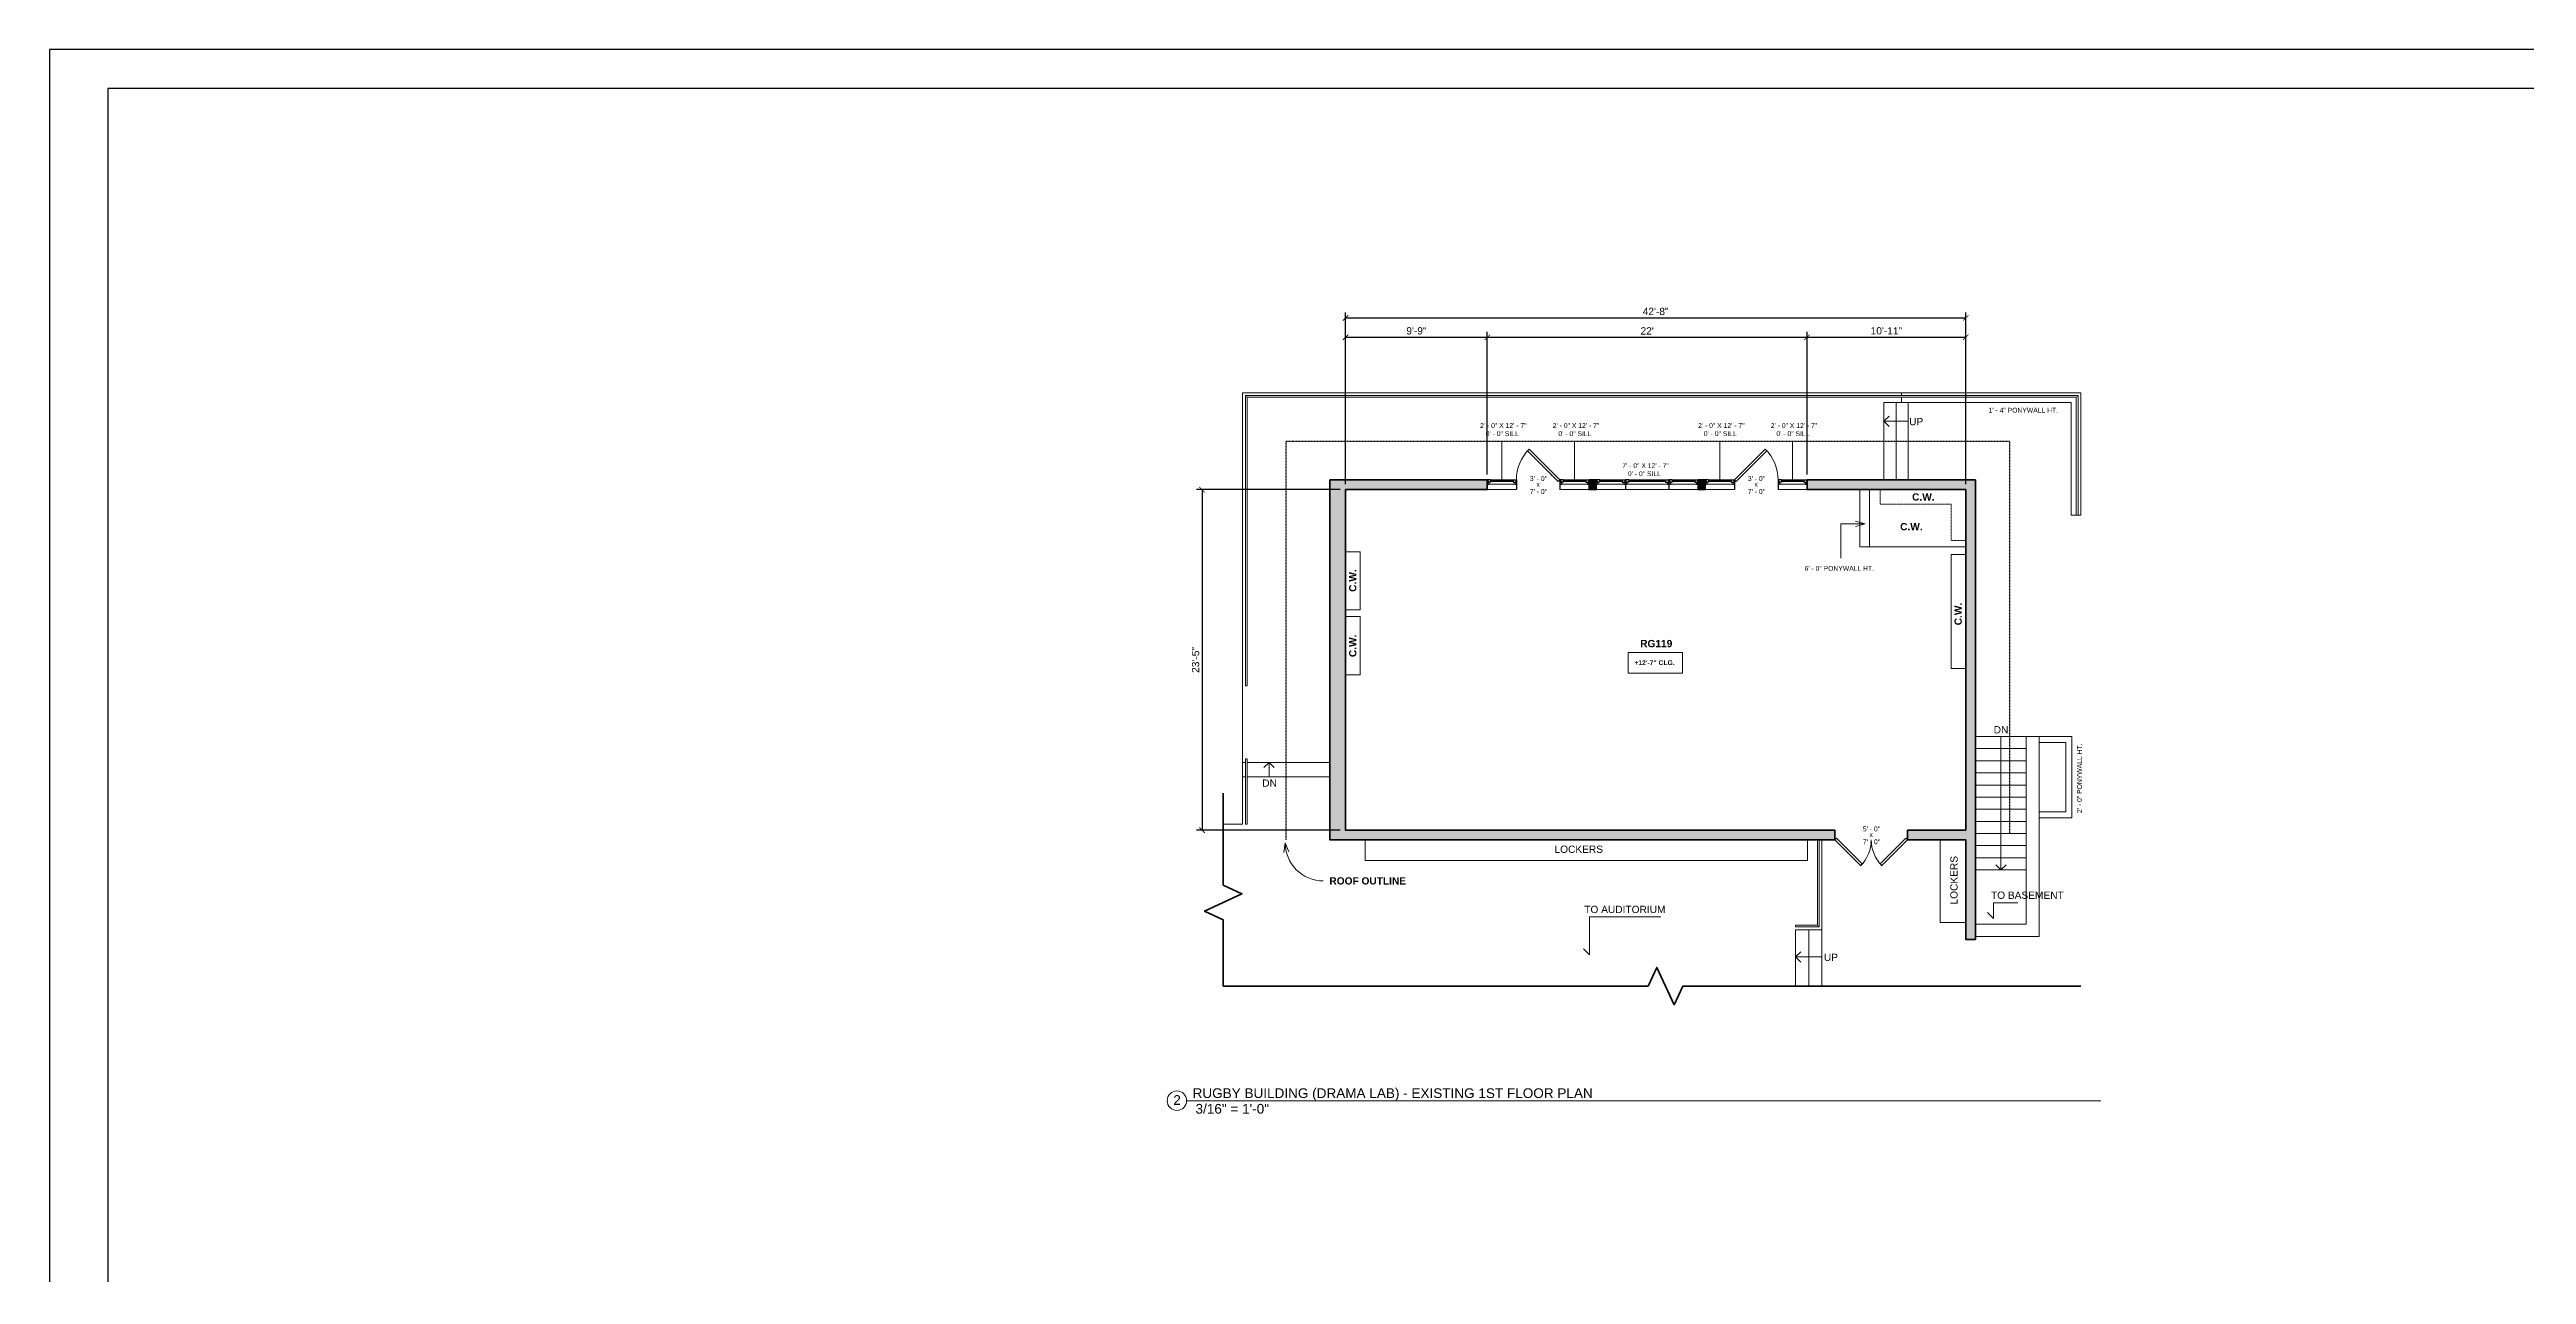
# Model space of a CAD drawing. Header units: inches. Extents: x -2078 to 106214, y -964 to 6385.
# Drawn here: x 32174 to 34219, y 4222 to 5233 of the extents above; entities that cross this region are included whole.
import ezdxf

# ---------------------------------------------------------------- set-up
doc = ezdxf.new("R2010")
doc.units = ezdxf.units.IN
doc.header["$MEASUREMENT"] = 0
doc.linetypes.add('HIDDEN2', pattern=[0.1875, 0.125, -0.0625])
for name, color, linetype, lineweight in [('A-ANNO', 2, 'Continuous', 5), ('A-ANNO-DIMS', 1, 'Continuous', 9), ('A-CASE', 4, 'Continuous', 9), ('A-DETAIL-1', 4, 'Continuous', 40), ('A-DETAIL-3', 40, 'Continuous', 15), ('A-DOOR', 1, 'Continuous', 18), ('A-GLAZ', 2, 'Continuous', 30), ('A-HIDDEN', 2, 'HIDDEN2', 18), ('A-RAILING', 4, 'Continuous', 9), ('A-STRS', 4, 'Continuous', 9), ('A-WALL', 3, 'Continuous', 40), ('A-WINDOWS', 2, 'Continuous', 18)]:
    doc.layers.add(name, color=color, linetype=linetype, lineweight=lineweight)
doc.layers.add('A-HATCH', color=9, linetype='Continuous')
doc.layers.add('A-TB', color=7, linetype='Continuous')
doc.styles.add('Arial', font='arial.ttf')
doc.styles.add('Arial_2', font='arial.ttf', dxfattribs={"height": 3})
doc.styles.add('Arial_3', font='arial.ttf', dxfattribs={"height": 0.125})
doc.styles.add('Arial_4', font='arial.ttf', dxfattribs={"height": 3})
doc.styles.add('Arial_B_1', font='arialbd.ttf', dxfattribs={"height": 3})
doc.styles.add('Arial_B_2', font='arialbd.ttf', dxfattribs={"height": 0.125})
doc.styles.add('JC', font='arial.ttf', dxfattribs={"height": 0.125})
doc.dimstyles.new('JC-DIMS', dxfattribs={"dimtxt": 0.125, "dimasz": 0.09375, "dimexe": 0.09375, "dimexo": 0.09375, "dimgap": 0.046875, "dimtad": 1, "dimdec": 1, "dimzin": 0, "dimdsep": 46, "dimlunit": 4, "dimtxsty": 'JC', "dimblk": 'ARCHTICK', "dimcen": 0.09, "dimclrd": 1, "dimclre": 1, "dimclrt": 256, "dimadec": 0, "dimazin": 0, "dimtfac": 1, "dimtdec": 1, "dimtofl": 0, "dimtmove": 1, "dimatfit": 3, "dimfxl": 1, "dimtolj": 1, "dimtzin": 0, "dimarcsym": 0})

# ---------------------------------------------------------------- blocks, each defined once
blk = doc.blocks.new('JC_DOUBLE DOOR - DOUBLE DOOR-1511051-6-Drama Lab LVL')
at = {"layer": 'A-DOOR', "lineweight": 30}
for p, q in [((-30, 4), (-8.8, 25.2)), ((-7.4, 23.8), (-28.6, 2.6)), ((-8.8, 25.2), (-7.4, 23.8)), ((8.8, 25.2), (7.4, 23.8)), ((7.4, 23.8), (28.6, 2.6)), ((30, 4), (8.8, 25.2)), ((-28.6, 2.6), (-30, 4)), ((28.6, 2.6), (30, 4))]:
    blk.add_line(p, q, dxfattribs=at)
at = {"layer": 'A-DOOR', "lineweight": 9}
for centre, start, end in [((-30, 4), 360, 45), ((30, 4), 135, 180)]:
    blk.add_arc(centre, 30, start, end, dxfattribs=at)
blk = doc.blocks.new('JC_DOOR_SINGLE PANEL - SINGLE DOOR-1464558-6-Drama Lab LVL')
at = {"layer": 'A-DOOR', "lineweight": 30}
for p, q in [((-8.9, -28), (16.6, -2.6)), ((18, -4), (-7.5, -29.5)), ((16.6, -2.6), (18, -4)), ((-7.5, -29.5), (-8.9, -28))]:
    blk.add_line(p, q, dxfattribs=at)
at = {"layer": 'A-DOOR', "lineweight": 9}
blk.add_arc((18, -4), 36, 180, 225, dxfattribs=at)
blk = doc.blocks.new('JC_DOOR_SINGLE PANEL - SINGLE DOOR-1557721-6-Drama Lab LVL')
at = {"layer": 'A-DOOR', "lineweight": 30}
for p, q in [((-7.5, 29.5), (-8.9, 28)), ((-8.9, 28), (16.6, 2.6)), ((18, 4), (-7.5, 29.5)), ((16.6, 2.6), (18, 4))]:
    blk.add_line(p, q, dxfattribs=at)
at = {"layer": 'A-DOOR', "lineweight": 9}
blk.add_arc((18, 4), 36, 135, 180, dxfattribs=at)
blk = doc.blocks.new('Top Rail Type - Top Rail_Internal_-1557050-6-Drama Lab LVL')
at = {"layer": 'A-RAILING'}
blk.add_line((-145.9, -211.7), (-145.9, -211.9), dxfattribs=at)
blk.add_open_spline([(-127.1, -211.9), (-127.1, -211.9), (-127.1, -211.8), (-127.2, -211.8), (-127.2, -211.8), (-127.3, -211.7), (-127.3, -211.7)], degree=3, knots=[0.46086968, 0.46086968, 0.46086968, 0.46086968, 0.47916667, 0.5, 0.52083333, 0.53913032, 0.53913032, 0.53913032, 0.53913032], dxfattribs=at)
blk = doc.blocks.new('Top Rail Type - Top Rail_Internal_-V1-6-Drama Lab LVL')
at = {"layer": 'A-RAILING'}
for p, q in [((-127.9, -211), (-127.9, -140.8)), ((-126.4, -212.5), (-126.4, -140.8)), ((-145.9, -211), (-145.9, -212.5)), ((-145.9, -211), (-127.9, -211)), ((-145.9, -212.5), (-126.4, -212.5))]:
    blk.add_line(p, q, dxfattribs=at)
blk = doc.blocks.new('JC_FIXED WINDOW - MUNTIN - FIXED WINDOW-1557739-6-Drama Lab LVL')
at = {"layer": 'A-GLAZ'}
for p, q in [((-12, 4), (-12, -4)), ((-9.25, 4), (-12, 4)), ((-12, 0.5), (-10.75, 0.5)), ((-11.5, 4), (-11.5, 2.25)), ((-11.5, 2.25), (-10.75, 2.25)), ((-9.25, 2.25), (-10.75, 2.25)), ((-10.75, 2.25), (-10.75, 0.5)), ((-9.25, 4), (-9.25, 2.25)), ((9.25, 4), (12, 4)), ((9.25, 4), (9.25, 2.25)), ((9.25, 2.25), (11.5, 2.25)), ((10.75, 2.25), (10.75, 0.5)), ((10.75, 0.5), (12, 0.5)), ((11.5, 4), (11.5, 2.25)), ((12, 4), (12, -4))]:
    blk.add_line(p, q, dxfattribs=at)
at = {"layer": 'A-GLAZ', "lineweight": 9}
for p, q in [((10.75, 0.5), (-10.75, 0.5)), ((9.25, 4), (-9.25, 4))]:
    blk.add_line(p, q, dxfattribs=at)
at = {"layer": 'A-GLAZ', "lineweight": 40}
blk.add_line((-9.25, 3.125), (9.25, 3.125), dxfattribs=at)
at = {"layer": 'A-WINDOWS'}
for p, q in [((12, 4), (-12, 4)), ((-12, -4), (12, -4))]:
    blk.add_line(p, q, dxfattribs=at)
blk = doc.blocks.new('JC_FIXED WINDOW - MUNTIN - FIXED WINDOW-1558194-6-Drama Lab LVL')
at = {"layer": 'A-GLAZ'}
for p, q in [((-18, 4), (-18, -4)), ((-15.25, 4), (-18, 4)), ((-18, 0.5), (-16.75, 0.5)), ((-17.5, 4), (-17.5, 2.25)), ((-17.5, 2.25), (-16.75, 2.25)), ((-15.25, 2.25), (-16.75, 2.25)), ((-16.75, 2.25), (-16.75, 0.5)), ((-15.25, 4), (-15.25, 2.25)), ((15.25, 4), (18, 4)), ((15.25, 4), (15.25, 2.25)), ((15.25, 2.25), (17.5, 2.25)), ((16.75, 2.25), (16.75, 0.5)), ((16.75, 0.5), (18, 0.5)), ((17.5, 4), (17.5, 2.25)), ((18, 4), (18, -4))]:
    blk.add_line(p, q, dxfattribs=at)
at = {"layer": 'A-GLAZ', "lineweight": 9}
for p, q in [((16.75, 0.5), (-16.75, 0.5)), ((15.25, 4), (-15.25, 4))]:
    blk.add_line(p, q, dxfattribs=at)
at = {"layer": 'A-GLAZ', "lineweight": 40}
blk.add_line((-15.25, 3.125), (15.25, 3.125), dxfattribs=at)
at = {"layer": 'A-WINDOWS'}
for p, q in [((18, 4), (-18, 4)), ((-18, -4), (18, -4))]:
    blk.add_line(p, q, dxfattribs=at)
blk = doc.blocks.new('Top Rail Type - Top Rail_Internal_-1558779-6-Drama Lab LVL')
at = {"layer": 'A-RAILING'}
for p, q in [((86.5, 127.2), (86.7, 127.2)), ((-599.5, -13.7), (-599.3, -13.7))]:
    blk.add_line(p, q, dxfattribs=at)
for points in [[(-599.5, 225.3), (-599.5, 225.3), (-599.5, 225.3), (-599.4, 225.2), (-599.4, 225.2), (-599.4, 225.2), (-599.3, 225.2)], [(86.7, 225.3), (86.7, 225.3), (86.6, 225.3), (86.6, 225.2), (86.5, 225.2), (86.5, 225.2), (86.5, 225.2)]]:
    blk.add_open_spline(points, degree=3, knots=[0.46086968, 0.46086968, 0.46086968, 0.46086968, 0.47916667, 0.5, 0.52083333, 0.53913032, 0.53913032, 0.53913032, 0.53913032], dxfattribs=at)
blk = doc.blocks.new('Top Rail Type - Top Rail_Internal_-V2-6-Drama Lab LVL')
at = {"layer": 'A-RAILING'}
for p, q in [((-600.2, 226), (-600.2, -13.7)), ((87.3, 226), (-600.2, 226)), ((87.3, 127.2), (87.3, 226)), ((-598.7, 224.5), (-598.7, -13.7)), ((85.8, 224.5), (-598.7, 224.5)), ((85.8, 127.2), (85.8, 224.5)), ((85.8, 127.2), (87.3, 127.2)), ((-598.7, -13.7), (-600.2, -13.7))]:
    blk.add_line(p, q, dxfattribs=at)
blk = doc.blocks.new('Top Rail Type - Top Rail_Internal_-1558848-6-Drama Lab LVL')
at = {"layer": 'A-RAILING'}
for p, q in [((-599.3, -73.7), (-599.5, -73.7)), ((-599.5, -127.7), (-599.3, -127.7))]:
    blk.add_line(p, q, dxfattribs=at)
blk = doc.blocks.new('Top Rail Type - Top Rail_Internal_-V3-6-Drama Lab LVL')
at = {"layer": 'A-RAILING'}
for p, q in [((-598.7, -73.7), (-600.2, -73.7)), ((-600.2, -73.7), (-600.2, -127.7)), ((-598.7, -73.7), (-598.7, -127.7)), ((-598.7, -127.7), (-600.2, -127.7))]:
    blk.add_line(p, q, dxfattribs=at)
blk = doc.blocks.new('_ArchTick')
at = {"color": 0, "linetype": 'ByBlock', "const_width": 0.15}
blk.add_lwpolyline([(-0.5, -0.5), (0.5, 0.5)], dxfattribs=at)
blk = doc.blocks.new('*D1627')
at = {"layer": 'A-ANNO-DIMS', "color": 1, "lineweight": -2, "transparency": 16777216}
for p, q in [((33239.4, 4869.6), (33120.9, 4869.6)), ((33125.4, 4869.6), (33125.4, 4588.6)), ((33239.4, 4588.6), (33120.9, 4588.6))]:
    blk.add_line(p, q, dxfattribs=at)
at = {"layer": 'Defpoints', "color": 0, "transparency": 16777216}
for p in [(33243.9, 4869.6), (33125.4, 4588.6), (33243.9, 4588.6)]:
    blk.add_point(p, dxfattribs=at)
at = {"layer": 'A-ANNO-DIMS', "color": 1, "lineweight": -2, "transparency": 16777216, "xscale": 4.5, "yscale": 4.5, "zscale": 4.5}
for p, rotation in [((33125.4, 4869.6), 90), ((33125.4, 4588.6), 270)]:
    blk.add_blockref('_ArchTick', p, dxfattribs=dict(at, rotation=rotation))
at = {"layer": 'A-ANNO-DIMS', "color": 2, "transparency": 16777216, "insert": (33120.1, 4729.1), "char_height": 6, "width": 0.487, "attachment_point": 5, "rotation": 90, "style": 'JC'}
blk.add_mtext('\\A1;23\'-5"', dxfattribs=at)
blk = doc.blocks.new('*D1629')
at = {"layer": 'A-ANNO-DIMS', "color": 1, "lineweight": -2, "transparency": 16777216}
for p, q in [((33243.9, 4874.1), (33243.9, 5015.8)), ((33243.9, 5011.3), (33755.9, 5011.3)), ((33755.9, 4874.1), (33755.9, 5015.8))]:
    blk.add_line(p, q, dxfattribs=at)
at = {"layer": 'Defpoints', "color": 0, "transparency": 16777216}
for p in [(33755.9, 5011.3), (33243.9, 4869.6), (33755.9, 4869.6)]:
    blk.add_point(p, dxfattribs=at)
at = {"layer": 'A-ANNO-DIMS', "color": 1, "lineweight": -2, "transparency": 16777216, "xscale": 4.5, "yscale": 4.5, "zscale": 4.5, "rotation": 180}
blk.add_blockref('_ArchTick', (33243.9, 5011.3), dxfattribs=at)
at = {"layer": 'A-ANNO-DIMS', "color": 1, "lineweight": -2, "transparency": 16777216, "xscale": 4.5, "yscale": 4.5, "zscale": 4.5}
blk.add_blockref('_ArchTick', (33755.9, 5011.3), dxfattribs=at)
at = {"layer": 'A-ANNO-DIMS', "color": 2, "transparency": 16777216, "insert": (33499.9, 5016.6), "char_height": 6, "width": 0.487, "attachment_point": 5, "style": 'JC'}
blk.add_mtext('\\A1;42\'-8"', dxfattribs=at)
blk = doc.blocks.new('*D1631')
at = {"layer": 'A-ANNO-DIMS', "color": 1, "lineweight": -2, "transparency": 16777216}
for p, q in [((33243.9, 4874.1), (33243.9, 4999.8)), ((33243.9, 4995.3), (33360.9, 4995.3)), ((33360.9, 4882.1), (33360.9, 4999.8))]:
    blk.add_line(p, q, dxfattribs=at)
at = {"layer": 'Defpoints', "color": 0, "transparency": 16777216}
for p in [(33360.9, 4995.3), (33243.9, 4869.6), (33360.9, 4877.6)]:
    blk.add_point(p, dxfattribs=at)
at = {"layer": 'A-ANNO-DIMS', "color": 1, "lineweight": -2, "transparency": 16777216, "xscale": 4.5, "yscale": 4.5, "zscale": 4.5, "rotation": 180}
blk.add_blockref('_ArchTick', (33243.9, 4995.3), dxfattribs=at)
at = {"layer": 'A-ANNO-DIMS', "color": 1, "lineweight": -2, "transparency": 16777216, "xscale": 4.5, "yscale": 4.5, "zscale": 4.5}
blk.add_blockref('_ArchTick', (33360.9, 4995.3), dxfattribs=at)
at = {"layer": 'A-ANNO-DIMS', "color": 2, "transparency": 16777216, "insert": (33302.4, 5000.6), "char_height": 6, "width": 0.401, "attachment_point": 5, "style": 'JC'}
blk.add_mtext('\\A1;9\'-9"', dxfattribs=at)
blk = doc.blocks.new('*D1633')
at = {"layer": 'A-ANNO-DIMS', "color": 1, "lineweight": -2, "transparency": 16777216}
for p, q in [((33360.9, 4882.1), (33360.9, 4999.8)), ((33360.9, 4995.3), (33624.9, 4995.3)), ((33624.9, 4882.1), (33624.9, 4999.8))]:
    blk.add_line(p, q, dxfattribs=at)
at = {"layer": 'Defpoints', "color": 0, "transparency": 16777216}
for p in [(33624.9, 4995.3), (33360.9, 4877.6), (33624.9, 4877.6)]:
    blk.add_point(p, dxfattribs=at)
at = {"layer": 'A-ANNO-DIMS', "color": 1, "lineweight": -2, "transparency": 16777216, "xscale": 4.5, "yscale": 4.5, "zscale": 4.5, "rotation": 180}
blk.add_blockref('_ArchTick', (33360.9, 4995.3), dxfattribs=at)
at = {"layer": 'A-ANNO-DIMS', "color": 1, "lineweight": -2, "transparency": 16777216, "xscale": 4.5, "yscale": 4.5, "zscale": 4.5}
blk.add_blockref('_ArchTick', (33624.9, 4995.3), dxfattribs=at)
at = {"layer": 'A-ANNO-DIMS', "color": 2, "transparency": 16777216, "insert": (33492.9, 5000.6), "char_height": 6, "width": 0.487, "attachment_point": 5, "style": 'JC'}
blk.add_mtext("\\A1;22'", dxfattribs=at)
blk = doc.blocks.new('*D1635')
at = {"layer": 'A-ANNO-DIMS', "color": 1, "lineweight": -2, "transparency": 16777216}
for p, q in [((33624.9, 4882.1), (33624.9, 4999.8)), ((33624.9, 4995.3), (33755.9, 4995.3)), ((33755.9, 4874.1), (33755.9, 4999.8))]:
    blk.add_line(p, q, dxfattribs=at)
at = {"layer": 'Defpoints', "color": 0, "transparency": 16777216}
for p in [(33755.9, 4995.3), (33624.9, 4877.6), (33755.9, 4869.6)]:
    blk.add_point(p, dxfattribs=at)
at = {"layer": 'A-ANNO-DIMS', "color": 1, "lineweight": -2, "transparency": 16777216, "xscale": 4.5, "yscale": 4.5, "zscale": 4.5, "rotation": 180}
blk.add_blockref('_ArchTick', (33624.9, 4995.3), dxfattribs=at)
at = {"layer": 'A-ANNO-DIMS', "color": 1, "lineweight": -2, "transparency": 16777216, "xscale": 4.5, "yscale": 4.5, "zscale": 4.5}
blk.add_blockref('_ArchTick', (33755.9, 4995.3), dxfattribs=at)
at = {"layer": 'A-ANNO-DIMS', "color": 2, "transparency": 16777216, "insert": (33690.4, 5000.6), "char_height": 6, "width": 0.574, "attachment_point": 5, "style": 'JC'}
blk.add_mtext('\\A1;10\'-11"', dxfattribs=at)
blk = doc.blocks.new('JC- existing door Tag_quad - JC- existing door Tag_quad-839775-6-Drama Lab LVL')
at = {"layer": 'A-ANNO', "insert": (-0.023, 0.038), "char_height": 0.0625, "width": 0.0505, "attachment_point": 1, "style": 'Arial_2', "bg_fill": 3, "box_fill_scale": 1.25, "bg_fill_color": 256, "bg_fill_true_color": 13158600, "bg_fill_transparency": 0}
blk.add_mtext('x', dxfattribs=at)
blk = doc.blocks.new('JC_TB_48x36 - JC_TB_4836-1441736-Floor Plans')
at = {"layer": 'A-TB'}
for p, q in [((-0.003, 24.012), (-0.003, -11.988)), ((47.997, 24.012), (-0.003, 24.012)), ((0.747, 23.512), (0.747, -11.488)), ((47.497, 23.512), (0.747, 23.512))]:
    blk.add_line(p, q, dxfattribs=at)
blk = doc.blocks.new('Viewport - View Title-2281-Floor Plans')
at = {"layer": 'A-ANNO'}
for start, end in [(0, 180), (180, 360)]:
    blk.add_arc((-0.125, 0), 0.125, start, end, dxfattribs=at)

msp = doc.modelspace()

# ---------------------------------------------------------------- linework, layer by layer
at = {"layer": 'A-ANNO'}
for p, q in [((33688.368, 4926.039), (33692.61, 4930.282)), ((33372.919, 4877.599), (33372.919, 4909.599)), ((33432.919, 4877.599), (33432.919, 4909.599)), ((33552.919, 4877.599), (33552.919, 4909.599)), ((33612.919, 4877.599), (33612.919, 4909.599)), ((33708.368, 4926.039), (33688.368, 4926.039)), ((33688.368, 4926.039), (33692.61, 4921.796)), ((33652.889, 4841.435), (33652.889, 4813.128)), ((33672.845, 4841.435), (33652.889, 4841.435)), ((33672.845, 4841.435), (33664.845, 4843.578)), ((33672.845, 4841.435), (33664.845, 4839.291)), ((33784.926, 4555.923), (33784.926, 4665.923)), ((33180.68, 4644.599), (33176.437, 4640.357)), ((33180.68, 4632.599), (33180.68, 4644.599)), ((33180.68, 4644.599), (33184.923, 4640.357)), ((33194.073, 4578.37), (33192.919, 4570.168)), ((33194.073, 4578.37), (33197.174, 4570.69)), ((33784.926, 4555.923), (33780.684, 4560.165)), ((33784.926, 4555.923), (33789.169, 4560.165)), ((33778.955, 4515.728), (33774.005, 4520.677)), ((33798.955, 4528.728), (33778.955, 4528.728)), ((33778.955, 4528.728), (33778.955, 4515.728)), ((33504.158, 4517.071), (33445.158, 4517.071)), ((33445.158, 4517.071), (33445.158, 4485.796)), ((33445.158, 4485.796), (33440.208, 4490.746)), ((33615.487, 4484.079), (33619.73, 4488.321)), ((33637.162, 4484.079), (33615.487, 4484.079)), ((33615.487, 4484.079), (33619.73, 4479.836))]:
    msp.add_line(p, q, dxfattribs=at)
at = {"layer": 'A-ANNO', "flags": 128}
msp.add_lwpolyline([(33477.193, 4735.323), (33522.104, 4735.323), (33522.104, 4718.254), (33477.193, 4718.254)], close=True, dxfattribs=at)
at = {"layer": 'A-ANNO'}
msp.add_arc((33225.404, 4578.182), 31.332, 179.657367, 270, dxfattribs=at)
at = {"layer": 'A-CASE'}
msp.add_line((33676.368, 4822.296), (33756.037, 4822.296), dxfattribs=at)
at = {"layer": 'A-DETAIL-3'}
for p, q in [((33158.919, 4949.599), (33158.919, 4593.668)), ((33158.919, 4949.599), (33702.926, 4949.599)), ((33688.368, 4941.599), (33708.368, 4941.599)), ((33816.619, 4665.923), (33805.926, 4665.923)), ((33805.926, 4665.923), (33805.926, 4511.173)), ((33816.619, 4665.923), (33816.619, 4500.923)), ((33158.919, 4593.668), (33142.919, 4593.668)), ((33763.926, 4580.599), (33763.926, 4511.173)), ((33637.162, 4506.55), (33615.487, 4506.55)), ((33805.926, 4511.173), (33763.926, 4511.173)), ((33816.619, 4500.923), (33763.926, 4500.923))]:
    msp.add_line(p, q, dxfattribs=at)
at = {"layer": 'A-HIDDEN', "lineweight": 9}
for p, q in [((33685.368, 4869.599), (33685.368, 4857.599)), ((33685.368, 4857.599), (33743.926, 4857.599)), ((33743.926, 4857.599), (33743.926, 4827.599)), ((33743.926, 4827.599), (33755.926, 4827.599))]:
    msp.add_line(p, q, dxfattribs=at)
at = {"layer": 'A-STRS'}
for p, q in [((33688.368, 4877.599), (33688.368, 4941.599)), ((33698.368, 4941.599), (33698.368, 4877.599)), ((33708.368, 4941.599), (33708.368, 4877.599)), ((33805.926, 4665.923), (33763.926, 4665.923)), ((33158.919, 4644.599), (33161.169, 4644.599)), ((33162.669, 4644.599), (33230.919, 4644.599)), ((33805.926, 4655.923), (33763.926, 4655.923)), ((33805.926, 4645.923), (33763.926, 4645.923)), ((33763.926, 4645.923), (33805.926, 4645.923)), ((33158.919, 4632.599), (33161.169, 4632.599)), ((33162.669, 4632.599), (33230.919, 4632.599)), ((33805.926, 4635.923), (33763.926, 4635.923)), ((33805.926, 4625.923), (33763.926, 4625.923)), ((33805.926, 4615.923), (33763.926, 4615.923)), ((33805.926, 4605.923), (33763.926, 4605.923)), ((33805.926, 4595.923), (33763.926, 4595.923)), ((33805.926, 4585.923), (33763.926, 4585.923)), ((33805.926, 4575.923), (33763.926, 4575.923)), ((33805.926, 4565.923), (33763.926, 4565.923)), ((33805.926, 4555.923), (33763.926, 4555.923)), ((33615.487, 4506.55), (33615.487, 4460.079)), ((33626.327, 4506.55), (33626.327, 4460.079)), ((33637.162, 4460.079), (33637.162, 4506.55))]:
    msp.add_line(p, q, dxfattribs=at)
at = {"layer": 'A-WALL', "lineweight": 18}
for p, q in [((33702.926, 4949.599), (33850.926, 4949.599)), ((33702.926, 4947.349), (33702.926, 4949.599)), ((33850.926, 4949.599), (33850.926, 4848.599)), ((33702.926, 4941.599), (33702.926, 4945.849)), ((33842.926, 4941.599), (33702.926, 4941.599)), ((33842.926, 4848.599), (33842.926, 4941.599)), ((33668.368, 4822.296), (33668.368, 4869.599)), ((33676.368, 4869.599), (33676.368, 4822.296)), ((33842.926, 4848.599), (33847.176, 4848.599)), ((33848.676, 4848.599), (33850.926, 4848.599)), ((33676.368, 4822.296), (33668.368, 4822.296))]:
    msp.add_line(p, q, dxfattribs=at)

# ---------------------------------------------------------------- block references
at = {"layer": 'A-RAILING'}
for name in ['Top Rail Type - Top Rail_Internal_-V3-6-Drama Lab LVL', 'Top Rail Type - Top Rail_Internal_-1558848-6-Drama Lab LVL', 'Top Rail Type - Top Rail_Internal_-V1-6-Drama Lab LVL', 'Top Rail Type - Top Rail_Internal_-1557050-6-Drama Lab LVL']:
    msp.add_blockref(name, (33761.353, 4721.349), dxfattribs=at)
at = {"layer": 'A-WINDOWS'}
for name, p in [('JC_FIXED WINDOW - MUNTIN - FIXED WINDOW-1557739-6-Drama Lab LVL', (33462.919, 4873.599)), ('JC_FIXED WINDOW - MUNTIN - FIXED WINDOW-1558194-6-Drama Lab LVL', (33492.919, 4873.599)), ('JC_FIXED WINDOW - MUNTIN - FIXED WINDOW-1557739-6-Drama Lab LVL', (33522.919, 4873.599))]:
    msp.add_blockref(name, p, dxfattribs=at)

# ---------------------------------------------------------------- texts
at = {"layer": 'A-ANNO', "attachment_point": 1}
for s, insert, char_height, width, style in [('UP', (33709.203, 4928.761), 6, 14.342, 'Arial'), ('1\' - 4" PONYWALL HT.', (33774.74, 4937.14), 4, 72.72, 'Arial_3'), (' 2\' - 0" X 12\' - 7"', (33353.394, 4924.486), 4, 50.5, 'Arial_3'), ('    0\' - 0" SILL', (33353.394, 4917.819), 4, 42.218, 'Arial_3'), (' 2\' - 0" X 12\' - 7"', (33413.394, 4924.486), 4, 50.5, 'Arial_3'), ('    0\' - 0" SILL', (33413.394, 4917.819), 4, 42.218, 'Arial_3'), (' 2\' - 0" X 12\' - 7"', (33533.394, 4924.486), 4, 50.5, 'Arial_3'), ('    0\' - 0" SILL', (33533.394, 4917.819), 4, 42.218, 'Arial_3'), (' 2\' - 0" X 12\' - 7"', (33593.394, 4924.486), 4, 50.5, 'Arial_3'), ('    0\' - 0" SILL', (33593.394, 4917.819), 4, 42.218, 'Arial_3'), (' 7\' - 0" X 12\' - 7"', (33470.768, 4891.439), 4, 50.5, 'Arial_3'), ('    0\' - 0" SILL', (33470.768, 4884.772), 4, 42.218, 'Arial_3'), ('C.W.', (33711.606, 4866.581), 6, 22.624, 'Arial_B_1'), ('C.W.', (33701.718, 4842.068), 6, 22.624, 'Arial_B_1'), ('6\' - 0" PONYWALL HT.', (33622.804, 4806.675), 4, 72.72, 'Arial_3'), ('RG119', (33487.135, 4745.628), 6, 61.408, 'Arial_B_1'), ('+12\'-7" CLG.', (33482.313, 4728.869), 4, 41.814, 'Arial_B_2'), ('DN', (33779.015, 4674.538), 6, 14.948, 'Arial'), ('DN', (33175.105, 4630.534), 6, 14.948, 'Arial'), ('LOCKERS', (33416.394, 4575.96), 6, 49.288, 'Arial'), ('ROOF OUTLINE', (33230.524, 4549.851), 6, 77.972, 'Arial_B_1'), ('TO AUDITORIUM', (33440.962, 4526.301), 6, 82.214, 'Arial'), ('TO BASEMENT', (33776.758, 4538.028), 6, 73.932, 'Arial'), ('UP', (33638.823, 4486.801), 6, 14.342, 'Arial'), ('2', (33101.652, 4370.058), 8, 7.474, 'Arial_4'), ('RUGBY BUILDING (DRAMA LAB) - EXISTING 1ST FLOOR PLAN', (33117.605, 4375.726), 8, 427.55785, 'Arial_4'), (' 3/16" = 1\'-0"', (33116.915, 4362.83), 8, 77.366, 'Arial_4')]:
    msp.add_mtext(s, dxfattribs=dict(at, insert=insert, char_height=char_height, width=width, style=style))
at = {"layer": 'A-ANNO', "char_height": 4, "width": 17.978, "attachment_point": 1, "style": 'Arial_3', "bg_fill": 3, "box_fill_scale": 1.25, "bg_fill_color": 256, "bg_fill_true_color": 13158600, "bg_fill_transparency": 0}
for s, insert in [('3\' - 0"', (33396.033, 4880.736)), ('3\' - 0"', (33576.033, 4880.736)), ('5\' - 0"', (33671.007, 4591.736))]:
    msp.add_mtext(s, dxfattribs=dict(at, insert=insert))
at = {"layer": 'A-ANNO', "attachment_point": 1, "rotation": 90}
for s, insert, char_height, width, style in [('C.W.', (33246.819, 4785.287), 6, 22.624, 'Arial_B_1'), ('C.W.', (33746.632, 4757.69), 6, 22.624, 'Arial_B_1'), ('C.W.', (33246.819, 4731.47), 6, 22.624, 'Arial_B_1'), ('2\' - 0" PONYWALL HT.', (33847.82, 4602.81), 4, 72.72, 'Arial_3'), ('LOCKERS', (33743.194, 4527.346), 6, 49.288, 'Arial')]:
    msp.add_mtext(s, dxfattribs=dict(at, insert=insert, char_height=char_height, width=width, style=style))

# ---------------------------------------------------------------- dimensions: what is measured, and where the dimension line sits
at = {"layer": 'A-ANNO-DIMS'}
for base, p1, p2, picture, middle in [((33360.919, 4995.334), (33243.919, 4869.599), (33360.919, 4877.599), '*D1631', (33302.419, 5000.647)), ((33755.926, 4995.334), (33624.919, 4877.599), (33755.926, 4869.599), '*D1635', (33690.423, 5000.647))]:
    dim = msp.add_linear_dim(base=base, p1=p1, p2=p2, dimstyle='JC-DIMS', override={"dimclrt": 2}, dxfattribs=at)
    dim.commit()
    dim.dimension.update_dxf_attribs({"geometry": picture, "text_midpoint": middle})
dim = msp.add_linear_dim(base=(33125.41, 4588.599), p1=(33243.919, 4869.599), p2=(33243.919, 4588.599), angle=90, dimstyle='JC-DIMS', override={"dimclrt": 2}, dxfattribs=at)
dim.commit()
dim.dimension.update_dxf_attribs({"geometry": '*D1627', "text_midpoint": (33120.095, 4729.099)})

# ---------------------------------------------------------------- next in the draw order: texts
at = {"layer": 'A-ANNO', "char_height": 4, "width": 17.978, "attachment_point": 1, "style": 'Arial_3', "bg_fill": 3, "box_fill_scale": 1.25, "bg_fill_color": 256, "bg_fill_true_color": 13158600, "bg_fill_transparency": 0}
for insert in [(33396.033, 4870.054), (33576.033, 4870.054), (33671.007, 4581.054)]:
    msp.add_mtext('7\' - 0"', dxfattribs=dict(at, insert=insert))

# ---------------------------------------------------------------- next in the draw order: block references
at = {"layer": 'A-DOOR', "lineweight": 18}
msp.add_blockref('JC_DOOR_SINGLE PANEL - SINGLE DOOR-1557721-6-Drama Lab LVL', (33402.919, 4873.599), dxfattribs=at)
at = {"layer": 'A-DOOR', "lineweight": 18, "rotation": 180}
for name, p in [('JC_DOOR_SINGLE PANEL - SINGLE DOOR-1464558-6-Drama Lab LVL', (33582.919, 4873.599)), ('JC_DOUBLE DOOR - DOUBLE DOOR-1511051-6-Drama Lab LVL', (33677.893, 4584.599))]:
    msp.add_blockref(name, p, dxfattribs=at)
at = {"layer": 'A-RAILING'}
for name in ['Top Rail Type - Top Rail_Internal_-V2-6-Drama Lab LVL', 'Top Rail Type - Top Rail_Internal_-1558779-6-Drama Lab LVL']:
    msp.add_blockref(name, (33761.353, 4721.349), dxfattribs=at)
at = {"layer": 'A-WINDOWS'}
for p in [(33372.919, 4873.599), (33432.919, 4873.599), (33552.919, 4873.599), (33612.919, 4873.599)]:
    msp.add_blockref('JC_FIXED WINDOW - MUNTIN - FIXED WINDOW-1557739-6-Drama Lab LVL', p, dxfattribs=at)

# ---------------------------------------------------------------- next in the draw order: dimensions: what is measured, and where the dimension line sits
at = {"layer": 'A-ANNO-DIMS'}
for base, p1, p2, picture, middle in [((33755.926, 5011.334), (33243.919, 4869.599), (33755.926, 4869.599), '*D1629', (33499.923, 5016.647)), ((33624.919, 4995.334), (33360.919, 4877.599), (33624.919, 4877.599), '*D1633', (33492.919, 5000.596))]:
    dim = msp.add_linear_dim(base=base, p1=p1, p2=p2, dimstyle='JC-DIMS', override={"dimclrt": 2}, dxfattribs=at)
    dim.commit()
    dim.dimension.update_dxf_attribs({"geometry": picture, "text_midpoint": middle})

# ---------------------------------------------------------------- next in the draw order: block references
at = {"layer": 'A-ANNO', "xscale": 64, "yscale": 64, "zscale": 64}
for p in [(33402.919, 4873.599), (33582.919, 4873.599), (33677.893, 4584.599)]:
    msp.add_blockref('JC- existing door Tag_quad - JC- existing door Tag_quad-839775-6-Drama Lab LVL', p, dxfattribs=at)

# ---------------------------------------------------------------- next in the draw order: block references
at = {"layer": 'A-TB', "xscale": 64, "yscale": 64, "zscale": 64}
msp.add_blockref('JC_TB_48x36 - JC_TB_4836-1441736-Floor Plans', (32174.08, 3695.863), dxfattribs=at)

# ---------------------------------------------------------------- next in the draw order: hatches: boundary and pattern name
at = {"layer": 'A-HATCH'}
h = msp.add_hatch(color=256, dxfattribs=at)
h.dxf.hatch_style = 1
h.paths.add_polyline_path([(33647.893, 4580.599), (33647.893, 4588.599), (33243.919, 4588.599), (33243.919, 4869.599), (33360.919, 4869.599), (33360.919, 4877.599), (33230.919, 4877.599), (33230.919, 4580.599)])
h = msp.add_hatch(color=256, dxfattribs=at)
h.dxf.hatch_style = 1
h.paths.add_polyline_path([(33450.919, 4877.599), (33444.919, 4877.599), (33444.919, 4869.599), (33450.919, 4869.599)])
h = msp.add_hatch(color=256, dxfattribs=at)
h.dxf.hatch_style = 1
h.paths.add_polyline_path([(33540.919, 4877.599), (33534.919, 4877.599), (33534.919, 4869.599), (33540.919, 4869.599)])
h = msp.add_hatch(color=256, dxfattribs=at)
h.dxf.hatch_style = 1
h.paths.add_polyline_path([(33755.926, 4588.599), (33755.926, 4869.599), (33624.919, 4869.599), (33624.919, 4877.599), (33763.926, 4877.599), (33763.926, 4498.599), (33755.926, 4498.599), (33755.926, 4580.599), (33707.893, 4580.599), (33707.893, 4588.599)])

# ---------------------------------------------------------------- next in the draw order: linework, layer by layer
at = {"layer": 'A-ANNO'}
msp.add_line((33112.657, 4365.52), (33867.518, 4365.52), dxfattribs=at)
at = {"layer": 'A-CASE'}
for points in [[(33243.919, 4770.422), (33255.919, 4770.422), (33255.919, 4818.422), (33243.919, 4818.422)], [(33755.926, 4816.099), (33743.926, 4816.099), (33743.926, 4722.099), (33755.926, 4722.099)], [(33243.919, 4764.913), (33255.919, 4764.913), (33255.919, 4716.913), (33243.919, 4716.913)]]:
    msp.add_lwpolyline(points, dxfattribs=at)
at = {"layer": 'A-DETAIL-1', "lineweight": 60}
msp.add_lwpolyline([(33142.919, 4619.079), (33142.919, 4543.448), (33158.326, 4536.263), (33127.512, 4521.894), (33142.919, 4514.71), (33142.919, 4460.079), (33493.686, 4460.079), (33500.871, 4475.486), (33515.24, 4444.671), (33522.424, 4460.079), (33850.926, 4460.079)], dxfattribs=at)
at = {"layer": 'A-DETAIL-3'}
msp.add_line((33637.162, 4506.55), (33637.162, 4580.599), dxfattribs=at)
for points in [[(33260.154, 4580.599), (33260.154, 4563.599), (33625.154, 4563.599), (33625.154, 4580.599)], [(33755.926, 4512.599), (33734.926, 4512.599), (33734.926, 4580.599)]]:
    msp.add_lwpolyline(points, dxfattribs=at)
at = {"layer": 'A-HIDDEN', "lineweight": 30}
msp.add_lwpolyline([(33194.919, 4580.599), (33194.919, 4909.599), (33791.926, 4909.599), (33791.926, 4585.923)], dxfattribs=at)
at = {"layer": 'A-WALL'}
for points in [[(33647.893, 4580.599), (33647.893, 4588.599), (33243.919, 4588.599), (33243.919, 4869.599), (33360.919, 4869.599), (33360.919, 4877.599), (33230.919, 4877.599), (33230.919, 4580.599)], [(33450.919, 4877.599), (33444.919, 4877.599), (33444.919, 4869.599), (33450.919, 4869.599)], [(33540.919, 4877.599), (33534.919, 4877.599), (33534.919, 4869.599), (33540.919, 4869.599)], [(33755.926, 4588.599), (33755.926, 4869.599), (33624.919, 4869.599), (33624.919, 4877.599), (33763.926, 4877.599), (33763.926, 4498.599), (33755.926, 4498.599), (33755.926, 4580.599), (33707.893, 4580.599), (33707.893, 4588.599)]]:
    msp.add_lwpolyline(points, close=True, dxfattribs=at)
at = {"layer": 'A-WALL', "lineweight": 18}
msp.add_lwpolyline([(33838.619, 4603.923), (33838.619, 4660.923), (33816.619, 4660.923), (33816.619, 4665.923), (33843.619, 4665.923), (33843.619, 4598.923), (33816.619, 4598.923), (33816.619, 4603.923)], close=True, dxfattribs=at)

# ---------------------------------------------------------------- next in the draw order: block references
at = {"layer": 'A-ANNO', "xscale": 64, "yscale": 64, "zscale": 64}
msp.add_blockref('Viewport - View Title-2281-Floor Plans', (33112.657, 4365.52), dxfattribs=at)

doc.saveas('drawing.dxf')
